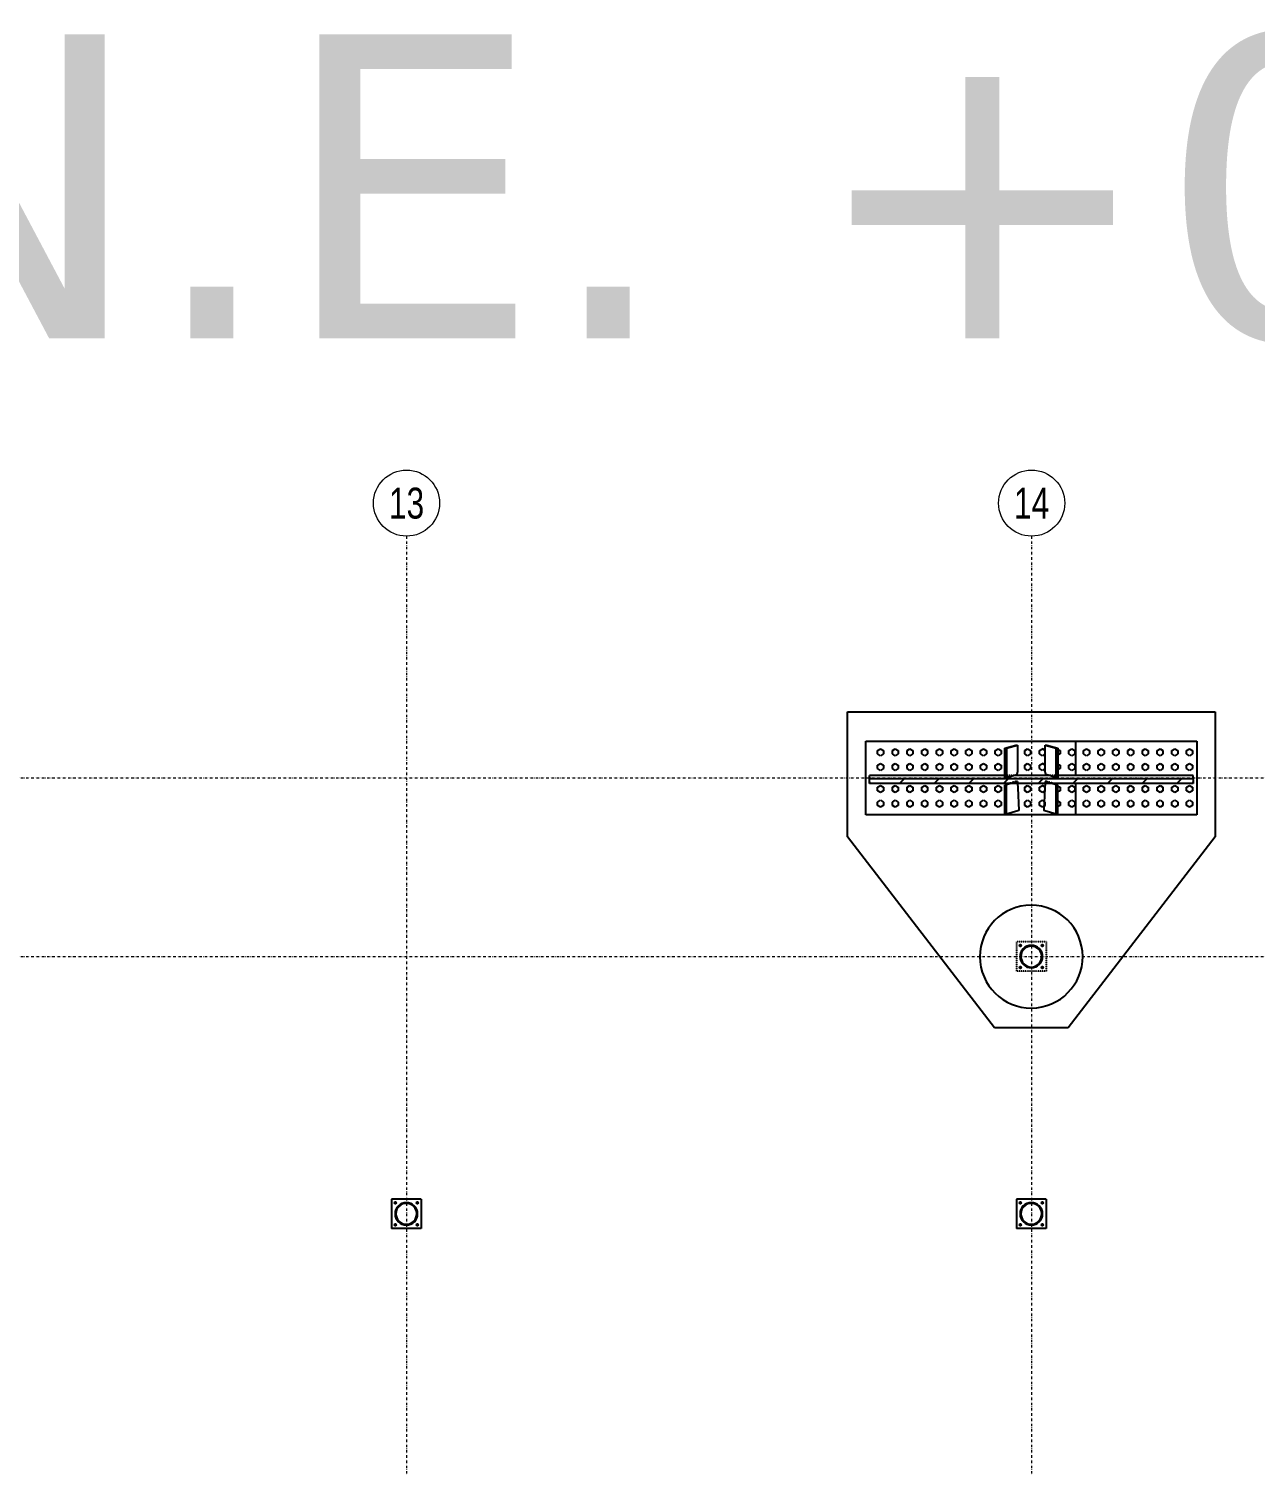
# Model space of a CAD drawing. Header units: millimetres. Extents: x 1541 to 289025, y -12015 to 47026.
# Drawn here: x 135492 to 136702, y -10196 to -8778 of the extents above; entities that cross this region are included whole.
import ezdxf
from ezdxf.enums import TextEntityAlignment as Align

# ---------------------------------------------------------------- set-up
doc = ezdxf.new("R2010")
doc.units = ezdxf.units.MM
doc.header["$LTSCALE"] = 0.1
for name, pattern in [('ACAD_ISO02W100', [15, 12, -3]), ('DASHDOTX2', [50.8, 25.4, -12.7, 0, -12.7]), ('DXK_LINE_DOT2', [3.9198, 1.9599, -1.9599]), ('Grid Line', [3.33375, 1.905, -0.47625, 0.47625, -0.47625])]:
    doc.linetypes.add(name, pattern=pattern)
doc.layers.get('0').update_dxf_attribs({"color": 255})
doc.layers.add('COTAS', color=8, linetype='Continuous')
doc.layers.add('TEXTO GENRAL', color=3, linetype='Continuous')
doc.layers.add('E_EJES', color=8, linetype='Continuous', lineweight=9)
doc.layers.add('E_EJES-1', color=8, linetype='Grid Line', lineweight=9)
doc.styles.add('Swis721 LtCn BT_1', font='swisscl.ttf', dxfattribs={"height": 0.42})
doc.styles.add('TEXTO GENERAL', font='verdana.ttf', dxfattribs={"height": 0.9})

msp = doc.modelspace()

# ---------------------------------------------------------------- hatches: boundary and pattern name
at = {"linetype": 'Continuous'}
h = msp.add_hatch(dxfattribs=at)
h.set_pattern_fill('', scale=7.611392, style=0, pattern_type=0)
h.set_pattern_definition([(45, (136321.368, -9517.53), (-17.088, 17.088), [])])
h.paths.add_polyline_path([(136640.3, -9517.5), (136321.4, -9517.5), (136321.4, -9518.3), (136321.5, -9522.2), (136640.2, -9522.2), (136640.3, -9518.3)])
h = msp.add_hatch(dxfattribs=at)
h.set_pattern_fill('', scale=7.611392, style=0, pattern_type=0)
h.set_pattern_definition([(45, (136491.672, -9690.706), (-17.088, 17.088), [])])
h.paths.add_polyline_path([(136491.9, -9692.9), (136491.7, -9690.7), (136491, -9688.6), (136490, -9686.7), (136488.6, -9685), (136487, -9683.7), (136485.1, -9682.6), (136483, -9682), (136480.8, -9681.8), (136478.7, -9682), (136476.6, -9682.6), (136474.7, -9683.7), (136473, -9685), (136471.6, -9686.7), (136470.6, -9688.6), (136470, -9690.7), (136469.8, -9692.9), (136470, -9695), (136470.6, -9697.1), (136471.6, -9699), (136473, -9700.7), (136474.7, -9702.1), (136476.6, -9703.1), (136478.7, -9703.7), (136480.8, -9703.9), (136483, -9703.7), (136485.1, -9703.1), (136487, -9702.1), (136488.6, -9700.7), (136490, -9699), (136491, -9697.1), (136491.7, -9695)])
h.paths.add_polyline_path([(136490.4, -9696.8), (136489.4, -9698.6), (136488.1, -9700.2), (136486.6, -9701.5), (136484.8, -9702.4), (136482.8, -9703), (136480.8, -9703.2), (136478.8, -9703), (136476.9, -9702.4), (136475.1, -9701.5), (136473.5, -9700.2), (136472.2, -9698.6), (136471.3, -9696.8), (136470.7, -9694.9), (136470.5, -9692.9), (136470.7, -9690.8), (136471.3, -9688.9), (136472.2, -9687.1), (136473.5, -9685.6), (136475.1, -9684.3), (136476.9, -9683.3), (136478.8, -9682.7), (136480.8, -9682.5), (136482.8, -9682.7), (136484.8, -9683.3), (136486.6, -9684.3), (136488.1, -9685.6), (136489.4, -9687.1), (136490.4, -9688.9), (136491, -9690.8), (136491.2, -9692.9), (136491, -9694.9)])
h = msp.add_hatch(color=96, dxfattribs=at)
h.paths.add_polyline_path([(135875.7, -9946.6), (135875.5, -9944.4), (135874.9, -9942.4), (135873.9, -9940.4), (135872.5, -9938.8), (135870.8, -9937.4), (135868.9, -9936.4), (135866.8, -9935.7), (135864.7, -9935.5), (135862.5, -9935.7), (135860.4, -9936.4), (135858.5, -9937.4), (135856.9, -9938.8), (135855.5, -9940.4), (135854.5, -9942.4), (135853.8, -9944.4), (135853.6, -9946.6), (135853.8, -9948.7), (135854.5, -9950.8), (135855.5, -9952.7), (135856.9, -9954.4), (135858.5, -9955.8), (135860.4, -9956.8), (135862.5, -9957.4), (135864.7, -9957.6), (135866.8, -9957.4), (135868.9, -9956.8), (135870.8, -9955.8), (135872.5, -9954.4), (135873.9, -9952.7), (135874.9, -9950.8), (135875.5, -9948.7)])
h.paths.add_polyline_path([(135874.2, -9950.5), (135873.3, -9952.3), (135872, -9953.9), (135870.4, -9955.2), (135868.6, -9956.1), (135866.7, -9956.7), (135864.7, -9956.9), (135862.7, -9956.7), (135860.7, -9956.1), (135858.9, -9955.2), (135857.4, -9953.9), (135856.1, -9952.3), (135855.1, -9950.5), (135854.5, -9948.6), (135854.3, -9946.6), (135854.5, -9944.6), (135855.1, -9942.6), (135856.1, -9940.8), (135857.4, -9939.3), (135858.9, -9938), (135860.7, -9937), (135862.7, -9936.5), (135864.7, -9936.3), (135866.7, -9936.5), (135868.6, -9937), (135870.4, -9938), (135872, -9939.3), (135873.3, -9940.8), (135874.2, -9942.6), (135874.8, -9944.6), (135875, -9946.6), (135874.8, -9948.6)])
h = msp.add_hatch(color=96, dxfattribs=at)
h.paths.add_polyline_path([(136491.9, -9946.6), (136491.7, -9944.4), (136491, -9942.4), (136490, -9940.4), (136488.6, -9938.8), (136487, -9937.4), (136485.1, -9936.4), (136483, -9935.7), (136480.8, -9935.5), (136478.7, -9935.7), (136476.6, -9936.4), (136474.7, -9937.4), (136473, -9938.8), (136471.6, -9940.4), (136470.6, -9942.4), (136470, -9944.4), (136469.8, -9946.6), (136470, -9948.7), (136470.6, -9950.8), (136471.6, -9952.7), (136473, -9954.4), (136474.7, -9955.8), (136476.6, -9956.8), (136478.7, -9957.4), (136480.8, -9957.6), (136483, -9957.4), (136485.1, -9956.8), (136487, -9955.8), (136488.6, -9954.4), (136490, -9952.7), (136491, -9950.8), (136491.7, -9948.7)])
h.paths.add_polyline_path([(136490.4, -9950.5), (136489.4, -9952.3), (136488.1, -9953.9), (136486.6, -9955.2), (136484.8, -9956.1), (136482.8, -9956.7), (136480.8, -9956.9), (136478.8, -9956.7), (136476.9, -9956.1), (136475.1, -9955.2), (136473.5, -9953.9), (136472.2, -9952.3), (136471.3, -9950.5), (136470.7, -9948.6), (136470.5, -9946.6), (136470.7, -9944.6), (136471.3, -9942.6), (136472.2, -9940.8), (136473.5, -9939.3), (136475.1, -9938), (136476.9, -9937), (136478.8, -9936.5), (136480.8, -9936.3), (136482.8, -9936.5), (136484.8, -9937), (136486.6, -9938), (136488.1, -9939.3), (136489.4, -9940.8), (136490.4, -9942.6), (136491, -9944.6), (136491.2, -9946.6), (136491, -9948.6)])

# ---------------------------------------------------------------- linework, layer by layer
at = {"color": 2, "linetype": 'Continuous'}
for p, q in [((136299.6, -9574.7), (136299.6, -9451.5)), ((136299.6, -9451.5), (136662, -9451.5)), ((136662, -9451.5), (136662, -9574.7)), ((136317.7, -9553), (136317.7, -9480.5)), ((136317.7, -9480.5), (136643.9, -9480.5)), ((136454.6, -9487.4), (136465.5, -9484.2)), ((136456.5, -9487.3), (136467.2, -9484.2)), ((136465.5, -9484.2), (136467.2, -9484.2)), ((136467.2, -9484.2), (136467.2, -9510.3)), ((136494.4, -9510.3), (136494.5, -9484.2)), ((136494.5, -9484.2), (136496.2, -9484.2)), ((136494.5, -9484.2), (136505.2, -9487.3)), ((136496.2, -9484.2), (136507.1, -9487.4)), ((136643.9, -9480.5), (136643.9, -9553)), ((136454.6, -9487.4), (136456.5, -9487.3)), ((136454.6, -9516.4), (136454.6, -9487.4)), ((136456.5, -9487.3), (136456.5, -9516.3)), ((136505.2, -9516.3), (136505.2, -9487.3)), ((136505.2, -9487.3), (136507.1, -9487.4)), ((136507.1, -9487.4), (136507.1, -9516.4)), ((136456.5, -9516.3), (136466.4, -9513.4)), ((136467.2, -9510.3), (136466.4, -9513.4)), ((136495.2, -9513.4), (136494.4, -9510.3)), ((136505.2, -9516.3), (136495.2, -9513.4)), ((136321.4, -9517.5), (136321.4, -9514.4)), ((136454.6, -9514.4), (136321.4, -9514.4)), ((136321.4, -9518.3), (136321.4, -9517.5)), ((136640.3, -9517.5), (136321.4, -9517.5)), ((136321.4, -9522.2), (136321.4, -9518.3)), ((136321.5, -9522.2), (136321.4, -9518.3)), ((136321.5, -9522.2), (136321.4, -9522.2)), ((136640.2, -9522.2), (136321.5, -9522.2)), ((136456.5, -9516.3), (136454.6, -9516.4)), ((136458.8, -9522.2), (136454.6, -9523.5)), ((136454.6, -9523.5), (136456.5, -9523.4)), ((136454.6, -9552.6), (136454.6, -9523.5)), ((136460.6, -9522.2), (136456.5, -9523.4)), ((136456.5, -9552.5), (136456.5, -9523.4)), ((136498.6, -9514.4), (136463.1, -9514.4)), ((136467.2, -9520.2), (136467.3, -9522.2)), ((136467.3, -9522.2), (136467.5, -9526.4)), ((136467.5, -9526.4), (136468.5, -9548.9)), ((136494.2, -9526.4), (136493.1, -9548.9)), ((136494.4, -9522.2), (136494.2, -9526.4)), ((136494.5, -9520.2), (136494.4, -9522.2)), ((136505.2, -9523.4), (136501.1, -9522.2)), ((136507.1, -9523.5), (136502.8, -9522.2)), ((136507.1, -9516.4), (136505.2, -9516.3)), ((136505.2, -9552.5), (136505.2, -9523.4)), ((136505.2, -9523.4), (136507.1, -9523.5)), ((136640.3, -9514.4), (136507.1, -9514.4)), ((136507.1, -9552.6), (136507.1, -9523.5)), ((136640.3, -9518.3), (136640.2, -9522.2)), ((136640.3, -9522.2), (136640.2, -9522.2)), ((136640.3, -9517.5), (136640.3, -9514.4)), ((136640.3, -9518.3), (136640.3, -9517.5)), ((136640.3, -9518.3), (136640.3, -9522.2)), ((136643.9, -9553), (136317.7, -9553)), ((136454.6, -9552.6), (136456.5, -9552.5)), ((136467.5, -9549.2), (136456.5, -9552.5)), ((136468.5, -9548.9), (136467.5, -9549.2)), ((136494.2, -9549.2), (136493.1, -9548.9)), ((136505.2, -9552.5), (136494.2, -9549.2)), ((136505.2, -9552.5), (136507.1, -9552.6)), ((136444.6, -9763), (136299.6, -9574.7)), ((136662, -9574.7), (136517.1, -9763)), ((136517.1, -9763), (136444.6, -9763)), ((135879.2, -9932.1), (135850.2, -9932.1)), ((135850.2, -9932.1), (135850.2, -9961.1)), ((135879.2, -9932.1), (135879.2, -9961.1)), ((136495.3, -9932.1), (136466.3, -9932.1)), ((136466.3, -9932.1), (136466.3, -9961.1)), ((136495.3, -9932.1), (136495.3, -9961.1)), ((135879.2, -9961.1), (135850.2, -9961.1)), ((136495.3, -9961.1), (136466.3, -9961.1))]:
    msp.add_line(p, q, dxfattribs=at)
at = {"color": 1, "linetype": 'ACAD_ISO02W100'}
for p, q in [((136524.3, -9480.5), (136524.3, -9514.4)), ((136524.3, -9522.2), (136524.3, -9553))]:
    msp.add_line(p, q, dxfattribs=at)
at = {"color": 7, "linetype": 'Continuous'}
for p, q in [((136329.3, -9489.7), (136332.2, -9488)), ((136329.3, -9493), (136329.3, -9489.7)), ((136332.2, -9494.7), (136329.3, -9493)), ((136332.2, -9488), (136335.1, -9489.7)), ((136335.1, -9493), (136332.2, -9494.7)), ((136335.1, -9489.7), (136335.1, -9493)), ((136343.8, -9489.7), (136346.7, -9488)), ((136343.8, -9493), (136343.8, -9489.7)), ((136346.7, -9494.7), (136343.8, -9493)), ((136346.7, -9488), (136349.6, -9489.7)), ((136349.6, -9493), (136346.7, -9494.7)), ((136349.6, -9489.7), (136349.6, -9493)), ((136358.3, -9489.7), (136361.2, -9488)), ((136358.3, -9493), (136358.3, -9489.7)), ((136361.2, -9494.7), (136358.3, -9493)), ((136361.2, -9488), (136364.1, -9489.7)), ((136364.1, -9493), (136361.2, -9494.7)), ((136364.1, -9489.7), (136364.1, -9493)), ((136372.8, -9489.7), (136375.7, -9488)), ((136372.8, -9493), (136372.8, -9489.7)), ((136375.7, -9494.7), (136372.8, -9493)), ((136375.7, -9488), (136378.6, -9489.7)), ((136378.6, -9493), (136375.7, -9494.7)), ((136378.6, -9489.7), (136378.6, -9493)), ((136387.3, -9489.7), (136390.2, -9488)), ((136387.3, -9493), (136387.3, -9489.7)), ((136390.2, -9494.7), (136387.3, -9493)), ((136390.2, -9488), (136393.1, -9489.7)), ((136393.1, -9493), (136390.2, -9494.7)), ((136393.1, -9489.7), (136393.1, -9493)), ((136401.8, -9489.7), (136404.7, -9488)), ((136401.8, -9493), (136401.8, -9489.7)), ((136404.7, -9494.7), (136401.8, -9493)), ((136404.7, -9488), (136407.6, -9489.7)), ((136407.6, -9493), (136404.7, -9494.7)), ((136407.6, -9489.7), (136407.6, -9493)), ((136416.3, -9489.7), (136419.2, -9488)), ((136416.3, -9493), (136416.3, -9489.7)), ((136419.2, -9494.7), (136416.3, -9493)), ((136419.2, -9488), (136422.1, -9489.7)), ((136422.1, -9493), (136419.2, -9494.7)), ((136422.1, -9489.7), (136422.1, -9493)), ((136430.8, -9489.7), (136433.7, -9488)), ((136430.8, -9493), (136430.8, -9489.7)), ((136433.7, -9494.7), (136430.8, -9493)), ((136433.7, -9488), (136436.6, -9489.7)), ((136436.6, -9493), (136433.7, -9494.7)), ((136436.6, -9489.7), (136436.6, -9493)), ((136445.3, -9489.7), (136448.2, -9488)), ((136445.3, -9493), (136445.3, -9489.7)), ((136448.2, -9494.7), (136445.3, -9493)), ((136448.2, -9488), (136451.1, -9489.7)), ((136451.1, -9493), (136448.2, -9494.7)), ((136451.1, -9489.7), (136451.1, -9493)), ((136474.3, -9489.7), (136477.2, -9488)), ((136474.3, -9493), (136474.3, -9489.7)), ((136477.2, -9494.7), (136474.3, -9493)), ((136477.2, -9488), (136480.1, -9489.7)), ((136480.1, -9493), (136477.2, -9494.7)), ((136480.1, -9489.7), (136480.1, -9493)), ((136488.8, -9489.7), (136491.7, -9488)), ((136488.8, -9493), (136488.8, -9489.7)), ((136491.7, -9494.7), (136488.8, -9493)), ((136494.6, -9489.7), (136491.7, -9488)), ((136494.6, -9493), (136491.7, -9494.7)), ((136494.6, -9493), (136494.6, -9489.7)), ((136507.1, -9488.5), (136509.1, -9489.7)), ((136509.1, -9493), (136507.1, -9494.2)), ((136509.1, -9489.7), (136509.1, -9493)), ((136517.8, -9489.7), (136520.7, -9488)), ((136517.8, -9493), (136517.8, -9489.7)), ((136520.7, -9494.7), (136517.8, -9493)), ((136520.7, -9488), (136523.6, -9489.7)), ((136523.6, -9493), (136520.7, -9494.7)), ((136523.6, -9489.7), (136523.6, -9493)), ((136532.3, -9489.7), (136535.2, -9488)), ((136532.3, -9493), (136532.3, -9489.7)), ((136535.2, -9494.7), (136532.3, -9493)), ((136535.2, -9488), (136538.1, -9489.7)), ((136538.1, -9493), (136535.2, -9494.7)), ((136538.1, -9489.7), (136538.1, -9493)), ((136546.8, -9489.7), (136549.7, -9488)), ((136546.8, -9493), (136546.8, -9489.7)), ((136549.7, -9494.7), (136546.8, -9493)), ((136549.7, -9488), (136552.6, -9489.7)), ((136552.6, -9493), (136549.7, -9494.7)), ((136552.6, -9489.7), (136552.6, -9493)), ((136561.3, -9489.7), (136564.2, -9488)), ((136561.3, -9493), (136561.3, -9489.7)), ((136564.2, -9494.7), (136561.3, -9493)), ((136564.2, -9488), (136567.1, -9489.7)), ((136567.1, -9493), (136564.2, -9494.7)), ((136567.1, -9489.7), (136567.1, -9493)), ((136575.8, -9489.7), (136578.7, -9488)), ((136575.8, -9493), (136575.8, -9489.7)), ((136578.7, -9494.7), (136575.8, -9493)), ((136578.7, -9488), (136581.6, -9489.7)), ((136581.6, -9493), (136578.7, -9494.7)), ((136581.6, -9489.7), (136581.6, -9493)), ((136590.3, -9489.7), (136593.2, -9488)), ((136590.3, -9493), (136590.3, -9489.7)), ((136593.2, -9494.7), (136590.3, -9493)), ((136593.2, -9488), (136596.1, -9489.7)), ((136596.1, -9493), (136593.2, -9494.7)), ((136596.1, -9489.7), (136596.1, -9493)), ((136604.8, -9489.7), (136607.7, -9488)), ((136604.8, -9493), (136604.8, -9489.7)), ((136607.7, -9494.7), (136604.8, -9493)), ((136607.7, -9488), (136610.6, -9489.7)), ((136610.6, -9493), (136607.7, -9494.7)), ((136610.6, -9489.7), (136610.6, -9493)), ((136619.3, -9489.7), (136622.2, -9488)), ((136619.3, -9493), (136619.3, -9489.7)), ((136622.2, -9494.7), (136619.3, -9493)), ((136622.2, -9488), (136625.1, -9489.7)), ((136625.1, -9493), (136622.2, -9494.7)), ((136625.1, -9489.7), (136625.1, -9493)), ((136633.8, -9489.7), (136636.7, -9488)), ((136633.8, -9493), (136633.8, -9489.7)), ((136636.7, -9494.7), (136633.8, -9493)), ((136636.7, -9488), (136639.6, -9489.7)), ((136639.6, -9493), (136636.7, -9494.7)), ((136639.6, -9489.7), (136639.6, -9493)), ((136329.3, -9504.2), (136332.2, -9502.5)), ((136329.3, -9507.5), (136329.3, -9504.2)), ((136332.2, -9509.2), (136329.3, -9507.5)), ((136332.2, -9502.5), (136335.1, -9504.2)), ((136335.1, -9507.5), (136332.2, -9509.2)), ((136335.1, -9504.2), (136335.1, -9507.5)), ((136343.8, -9504.2), (136346.7, -9502.5)), ((136343.8, -9507.5), (136343.8, -9504.2)), ((136346.7, -9509.2), (136343.8, -9507.5)), ((136346.7, -9502.5), (136349.6, -9504.2)), ((136349.6, -9507.5), (136346.7, -9509.2)), ((136349.6, -9504.2), (136349.6, -9507.5)), ((136358.3, -9504.2), (136361.2, -9502.5)), ((136358.3, -9507.5), (136358.3, -9504.2)), ((136361.2, -9509.2), (136358.3, -9507.5)), ((136361.2, -9502.5), (136364.1, -9504.2)), ((136364.1, -9507.5), (136361.2, -9509.2)), ((136364.1, -9504.2), (136364.1, -9507.5)), ((136372.8, -9504.2), (136375.7, -9502.5)), ((136372.8, -9507.5), (136372.8, -9504.2)), ((136375.7, -9509.2), (136372.8, -9507.5)), ((136375.7, -9502.5), (136378.6, -9504.2)), ((136378.6, -9507.5), (136375.7, -9509.2)), ((136378.6, -9504.2), (136378.6, -9507.5)), ((136387.3, -9504.2), (136390.2, -9502.5)), ((136387.3, -9507.5), (136387.3, -9504.2)), ((136390.2, -9509.2), (136387.3, -9507.5)), ((136390.2, -9502.5), (136393.1, -9504.2)), ((136393.1, -9507.5), (136390.2, -9509.2)), ((136393.1, -9504.2), (136393.1, -9507.5)), ((136401.8, -9504.2), (136404.7, -9502.5)), ((136401.8, -9507.5), (136401.8, -9504.2)), ((136404.7, -9509.2), (136401.8, -9507.5)), ((136404.7, -9502.5), (136407.6, -9504.2)), ((136407.6, -9507.5), (136404.7, -9509.2)), ((136407.6, -9504.2), (136407.6, -9507.5)), ((136416.3, -9504.2), (136419.2, -9502.5)), ((136416.3, -9507.5), (136416.3, -9504.2)), ((136419.2, -9509.2), (136416.3, -9507.5)), ((136419.2, -9502.5), (136422.1, -9504.2)), ((136422.1, -9507.5), (136419.2, -9509.2)), ((136422.1, -9504.2), (136422.1, -9507.5)), ((136430.8, -9504.2), (136433.7, -9502.5)), ((136430.8, -9507.5), (136430.8, -9504.2)), ((136433.7, -9509.2), (136430.8, -9507.5)), ((136433.7, -9502.5), (136436.6, -9504.2)), ((136436.6, -9507.5), (136433.7, -9509.2)), ((136436.6, -9504.2), (136436.6, -9507.5)), ((136445.3, -9504.2), (136448.2, -9502.5)), ((136445.3, -9507.5), (136445.3, -9504.2)), ((136448.2, -9509.2), (136445.3, -9507.5)), ((136448.2, -9502.5), (136451.1, -9504.2)), ((136451.1, -9507.5), (136448.2, -9509.2)), ((136451.1, -9504.2), (136451.1, -9507.5)), ((136474.3, -9504.2), (136477.2, -9502.5)), ((136474.3, -9507.5), (136474.3, -9504.2)), ((136477.2, -9509.2), (136474.3, -9507.5)), ((136477.2, -9502.5), (136480.1, -9504.2)), ((136480.1, -9507.5), (136477.2, -9509.2)), ((136480.1, -9504.2), (136480.1, -9507.5)), ((136488.8, -9504.2), (136491.7, -9502.5)), ((136488.8, -9507.5), (136488.8, -9504.2)), ((136491.7, -9509.2), (136488.8, -9507.5)), ((136494.6, -9504.2), (136491.7, -9502.5)), ((136494.6, -9507.5), (136491.7, -9509.2)), ((136494.6, -9507.5), (136494.6, -9504.2)), ((136507.1, -9503), (136509.1, -9504.2)), ((136509.1, -9507.5), (136507.1, -9508.7)), ((136509.1, -9504.2), (136509.1, -9507.5)), ((136517.8, -9504.2), (136520.7, -9502.5)), ((136517.8, -9507.5), (136517.8, -9504.2)), ((136520.7, -9509.2), (136517.8, -9507.5)), ((136520.7, -9502.5), (136523.6, -9504.2)), ((136523.6, -9507.5), (136520.7, -9509.2)), ((136523.6, -9504.2), (136523.6, -9507.5)), ((136532.3, -9504.2), (136535.2, -9502.5)), ((136532.3, -9507.5), (136532.3, -9504.2)), ((136535.2, -9509.2), (136532.3, -9507.5)), ((136535.2, -9502.5), (136538.1, -9504.2)), ((136538.1, -9507.5), (136535.2, -9509.2)), ((136538.1, -9504.2), (136538.1, -9507.5)), ((136546.8, -9504.2), (136549.7, -9502.5)), ((136546.8, -9507.5), (136546.8, -9504.2)), ((136549.7, -9509.2), (136546.8, -9507.5)), ((136549.7, -9502.5), (136552.6, -9504.2)), ((136552.6, -9507.5), (136549.7, -9509.2)), ((136552.6, -9504.2), (136552.6, -9507.5)), ((136561.3, -9504.2), (136564.2, -9502.5)), ((136561.3, -9507.5), (136561.3, -9504.2)), ((136564.2, -9509.2), (136561.3, -9507.5)), ((136564.2, -9502.5), (136567.1, -9504.2)), ((136567.1, -9507.5), (136564.2, -9509.2)), ((136567.1, -9504.2), (136567.1, -9507.5)), ((136575.8, -9504.2), (136578.7, -9502.5)), ((136575.8, -9507.5), (136575.8, -9504.2)), ((136578.7, -9509.2), (136575.8, -9507.5)), ((136578.7, -9502.5), (136581.6, -9504.2)), ((136581.6, -9507.5), (136578.7, -9509.2)), ((136581.6, -9504.2), (136581.6, -9507.5)), ((136590.3, -9504.2), (136593.2, -9502.5)), ((136590.3, -9507.5), (136590.3, -9504.2)), ((136593.2, -9509.2), (136590.3, -9507.5)), ((136593.2, -9502.5), (136596.1, -9504.2)), ((136596.1, -9507.5), (136593.2, -9509.2)), ((136596.1, -9504.2), (136596.1, -9507.5)), ((136604.8, -9504.2), (136607.7, -9502.5)), ((136604.8, -9507.5), (136604.8, -9504.2)), ((136607.7, -9509.2), (136604.8, -9507.5)), ((136607.7, -9502.5), (136610.6, -9504.2)), ((136610.6, -9507.5), (136607.7, -9509.2)), ((136610.6, -9504.2), (136610.6, -9507.5)), ((136619.3, -9504.2), (136622.2, -9502.5)), ((136619.3, -9507.5), (136619.3, -9504.2)), ((136622.2, -9509.2), (136619.3, -9507.5)), ((136622.2, -9502.5), (136625.1, -9504.2)), ((136625.1, -9507.5), (136622.2, -9509.2)), ((136625.1, -9504.2), (136625.1, -9507.5)), ((136633.8, -9504.2), (136636.7, -9502.5)), ((136633.8, -9507.5), (136633.8, -9504.2)), ((136636.7, -9509.2), (136633.8, -9507.5)), ((136636.7, -9502.5), (136639.6, -9504.2)), ((136639.6, -9507.5), (136636.7, -9509.2)), ((136639.6, -9504.2), (136639.6, -9507.5)), ((136329.3, -9525.9), (136332.2, -9524.2)), ((136329.3, -9529.3), (136329.3, -9525.9)), ((136332.2, -9524.2), (136335.1, -9525.9)), ((136335.1, -9525.9), (136335.1, -9529.3)), ((136343.8, -9525.9), (136346.7, -9524.2)), ((136343.8, -9529.3), (136343.8, -9525.9)), ((136346.7, -9524.2), (136349.6, -9525.9)), ((136349.6, -9525.9), (136349.6, -9529.3)), ((136358.3, -9525.9), (136361.2, -9524.2)), ((136358.3, -9529.3), (136358.3, -9525.9)), ((136361.2, -9524.2), (136364.1, -9525.9)), ((136364.1, -9525.9), (136364.1, -9529.3)), ((136372.8, -9525.9), (136375.7, -9524.2)), ((136372.8, -9529.3), (136372.8, -9525.9)), ((136375.7, -9524.2), (136378.6, -9525.9)), ((136378.6, -9525.9), (136378.6, -9529.3)), ((136387.3, -9525.9), (136390.2, -9524.2)), ((136387.3, -9529.3), (136387.3, -9525.9)), ((136390.2, -9524.2), (136393.1, -9525.9)), ((136393.1, -9525.9), (136393.1, -9529.3)), ((136401.8, -9525.9), (136404.7, -9524.2)), ((136401.8, -9529.3), (136401.8, -9525.9)), ((136404.7, -9524.2), (136407.6, -9525.9)), ((136407.6, -9525.9), (136407.6, -9529.3)), ((136416.3, -9525.9), (136419.2, -9524.2)), ((136416.3, -9529.3), (136416.3, -9525.9)), ((136419.2, -9524.2), (136422.1, -9525.9)), ((136422.1, -9525.9), (136422.1, -9529.3)), ((136430.8, -9525.9), (136433.7, -9524.2)), ((136430.8, -9529.3), (136430.8, -9525.9)), ((136433.7, -9524.2), (136436.6, -9525.9)), ((136436.6, -9525.9), (136436.6, -9529.3)), ((136445.3, -9525.9), (136448.2, -9524.2)), ((136445.3, -9529.3), (136445.3, -9525.9)), ((136448.2, -9524.2), (136451.1, -9525.9)), ((136451.1, -9525.9), (136451.1, -9529.3)), ((136474.3, -9525.9), (136477.2, -9524.2)), ((136474.3, -9529.3), (136474.3, -9525.9)), ((136477.2, -9524.2), (136480.1, -9525.9)), ((136480.1, -9525.9), (136480.1, -9529.3)), ((136488.8, -9525.9), (136491.7, -9524.2)), ((136488.8, -9529.3), (136488.8, -9525.9)), ((136494.6, -9525.9), (136491.7, -9524.2)), ((136494.6, -9529.3), (136494.6, -9525.9)), ((136507.1, -9524.7), (136509.1, -9525.9)), ((136509.1, -9525.9), (136509.1, -9529.3)), ((136517.8, -9525.9), (136520.7, -9524.2)), ((136517.8, -9529.3), (136517.8, -9525.9)), ((136520.7, -9524.2), (136523.6, -9525.9)), ((136523.6, -9525.9), (136523.6, -9529.3)), ((136532.3, -9525.9), (136535.2, -9524.2)), ((136532.3, -9529.3), (136532.3, -9525.9)), ((136535.2, -9524.2), (136538.1, -9525.9)), ((136538.1, -9525.9), (136538.1, -9529.3)), ((136546.8, -9525.9), (136549.7, -9524.2)), ((136546.8, -9529.3), (136546.8, -9525.9)), ((136549.7, -9524.2), (136552.6, -9525.9)), ((136552.6, -9525.9), (136552.6, -9529.3)), ((136561.3, -9525.9), (136564.2, -9524.2)), ((136561.3, -9529.3), (136561.3, -9525.9)), ((136564.2, -9524.2), (136567.1, -9525.9)), ((136567.1, -9525.9), (136567.1, -9529.3)), ((136575.8, -9525.9), (136578.7, -9524.2)), ((136575.8, -9529.3), (136575.8, -9525.9)), ((136578.7, -9524.2), (136581.6, -9525.9)), ((136581.6, -9525.9), (136581.6, -9529.3)), ((136590.3, -9525.9), (136593.2, -9524.2)), ((136590.3, -9529.3), (136590.3, -9525.9)), ((136593.2, -9524.2), (136596.1, -9525.9)), ((136596.1, -9525.9), (136596.1, -9529.3)), ((136604.8, -9525.9), (136607.7, -9524.2)), ((136604.8, -9529.3), (136604.8, -9525.9)), ((136607.7, -9524.2), (136610.6, -9525.9)), ((136610.6, -9525.9), (136610.6, -9529.3)), ((136619.3, -9525.9), (136622.2, -9524.2)), ((136619.3, -9529.3), (136619.3, -9525.9)), ((136622.2, -9524.2), (136625.1, -9525.9)), ((136625.1, -9525.9), (136625.1, -9529.3)), ((136633.8, -9525.9), (136636.7, -9524.2)), ((136633.8, -9529.3), (136633.8, -9525.9)), ((136636.7, -9524.2), (136639.6, -9525.9)), ((136639.6, -9525.9), (136639.6, -9529.3)), ((136332.2, -9530.9), (136329.3, -9529.3)), ((136329.3, -9540.4), (136332.2, -9538.7)), ((136329.3, -9543.8), (136329.3, -9540.4)), ((136335.1, -9529.3), (136332.2, -9530.9)), ((136332.2, -9538.7), (136335.1, -9540.4)), ((136335.1, -9540.4), (136335.1, -9543.8)), ((136346.7, -9530.9), (136343.8, -9529.3)), ((136343.8, -9540.4), (136346.7, -9538.7)), ((136343.8, -9543.8), (136343.8, -9540.4)), ((136349.6, -9529.3), (136346.7, -9530.9)), ((136346.7, -9538.7), (136349.6, -9540.4)), ((136349.6, -9540.4), (136349.6, -9543.8)), ((136361.2, -9530.9), (136358.3, -9529.3)), ((136358.3, -9540.4), (136361.2, -9538.7)), ((136358.3, -9543.8), (136358.3, -9540.4)), ((136364.1, -9529.3), (136361.2, -9530.9)), ((136361.2, -9538.7), (136364.1, -9540.4)), ((136364.1, -9540.4), (136364.1, -9543.8)), ((136375.7, -9530.9), (136372.8, -9529.3)), ((136372.8, -9540.4), (136375.7, -9538.7)), ((136372.8, -9543.8), (136372.8, -9540.4)), ((136378.6, -9529.3), (136375.7, -9530.9)), ((136375.7, -9538.7), (136378.6, -9540.4)), ((136378.6, -9540.4), (136378.6, -9543.8)), ((136390.2, -9530.9), (136387.3, -9529.3)), ((136387.3, -9540.4), (136390.2, -9538.7)), ((136387.3, -9543.8), (136387.3, -9540.4)), ((136393.1, -9529.3), (136390.2, -9530.9)), ((136390.2, -9538.7), (136393.1, -9540.4)), ((136393.1, -9540.4), (136393.1, -9543.8)), ((136404.7, -9530.9), (136401.8, -9529.3)), ((136401.8, -9540.4), (136404.7, -9538.7)), ((136401.8, -9543.8), (136401.8, -9540.4)), ((136407.6, -9529.3), (136404.7, -9530.9)), ((136404.7, -9538.7), (136407.6, -9540.4)), ((136407.6, -9540.4), (136407.6, -9543.8)), ((136419.2, -9530.9), (136416.3, -9529.3)), ((136416.3, -9540.4), (136419.2, -9538.7)), ((136416.3, -9543.8), (136416.3, -9540.4)), ((136422.1, -9529.3), (136419.2, -9530.9)), ((136419.2, -9538.7), (136422.1, -9540.4)), ((136422.1, -9540.4), (136422.1, -9543.8)), ((136433.7, -9530.9), (136430.8, -9529.3)), ((136430.8, -9540.4), (136433.7, -9538.7)), ((136430.8, -9543.8), (136430.8, -9540.4)), ((136436.6, -9529.3), (136433.7, -9530.9)), ((136433.7, -9538.7), (136436.6, -9540.4)), ((136436.6, -9540.4), (136436.6, -9543.8)), ((136448.2, -9530.9), (136445.3, -9529.3)), ((136445.3, -9540.4), (136448.2, -9538.7)), ((136445.3, -9543.8), (136445.3, -9540.4)), ((136451.1, -9529.3), (136448.2, -9530.9)), ((136448.2, -9538.7), (136451.1, -9540.4)), ((136451.1, -9540.4), (136451.1, -9543.8)), ((136477.2, -9530.9), (136474.3, -9529.3)), ((136474.3, -9540.4), (136477.2, -9538.7)), ((136474.3, -9543.8), (136474.3, -9540.4)), ((136480.1, -9529.3), (136477.2, -9530.9)), ((136477.2, -9538.7), (136480.1, -9540.4)), ((136480.1, -9540.4), (136480.1, -9543.8)), ((136491.7, -9530.9), (136488.8, -9529.3)), ((136488.8, -9540.4), (136491.7, -9538.7)), ((136488.8, -9543.8), (136488.8, -9540.4)), ((136494.6, -9529.3), (136491.7, -9530.9)), ((136494.6, -9540.4), (136491.7, -9538.7)), ((136494.6, -9543.8), (136494.6, -9540.4)), ((136509.1, -9529.3), (136507.1, -9530.4)), ((136507.1, -9539.2), (136509.1, -9540.4)), ((136509.1, -9540.4), (136509.1, -9543.8)), ((136520.7, -9530.9), (136517.8, -9529.3)), ((136517.8, -9540.4), (136520.7, -9538.7)), ((136517.8, -9543.8), (136517.8, -9540.4)), ((136523.6, -9529.3), (136520.7, -9530.9)), ((136520.7, -9538.7), (136523.6, -9540.4)), ((136523.6, -9540.4), (136523.6, -9543.8)), ((136535.2, -9530.9), (136532.3, -9529.3)), ((136532.3, -9540.4), (136535.2, -9538.7)), ((136532.3, -9543.8), (136532.3, -9540.4)), ((136538.1, -9529.3), (136535.2, -9530.9)), ((136535.2, -9538.7), (136538.1, -9540.4)), ((136538.1, -9540.4), (136538.1, -9543.8)), ((136549.7, -9530.9), (136546.8, -9529.3)), ((136546.8, -9540.4), (136549.7, -9538.7)), ((136546.8, -9543.8), (136546.8, -9540.4)), ((136552.6, -9529.3), (136549.7, -9530.9)), ((136549.7, -9538.7), (136552.6, -9540.4)), ((136552.6, -9540.4), (136552.6, -9543.8)), ((136564.2, -9530.9), (136561.3, -9529.3)), ((136561.3, -9540.4), (136564.2, -9538.7)), ((136561.3, -9543.8), (136561.3, -9540.4)), ((136567.1, -9529.3), (136564.2, -9530.9)), ((136564.2, -9538.7), (136567.1, -9540.4)), ((136567.1, -9540.4), (136567.1, -9543.8)), ((136578.7, -9530.9), (136575.8, -9529.3)), ((136575.8, -9540.4), (136578.7, -9538.7)), ((136575.8, -9543.8), (136575.8, -9540.4)), ((136581.6, -9529.3), (136578.7, -9530.9)), ((136578.7, -9538.7), (136581.6, -9540.4)), ((136581.6, -9540.4), (136581.6, -9543.8)), ((136593.2, -9530.9), (136590.3, -9529.3)), ((136590.3, -9540.4), (136593.2, -9538.7)), ((136590.3, -9543.8), (136590.3, -9540.4)), ((136596.1, -9529.3), (136593.2, -9530.9)), ((136593.2, -9538.7), (136596.1, -9540.4)), ((136596.1, -9540.4), (136596.1, -9543.8)), ((136607.7, -9530.9), (136604.8, -9529.3)), ((136604.8, -9540.4), (136607.7, -9538.7)), ((136604.8, -9543.8), (136604.8, -9540.4)), ((136610.6, -9529.3), (136607.7, -9530.9)), ((136607.7, -9538.7), (136610.6, -9540.4)), ((136610.6, -9540.4), (136610.6, -9543.8)), ((136622.2, -9530.9), (136619.3, -9529.3)), ((136619.3, -9540.4), (136622.2, -9538.7)), ((136619.3, -9543.8), (136619.3, -9540.4)), ((136625.1, -9529.3), (136622.2, -9530.9)), ((136622.2, -9538.7), (136625.1, -9540.4)), ((136625.1, -9540.4), (136625.1, -9543.8)), ((136636.7, -9530.9), (136633.8, -9529.3)), ((136633.8, -9540.4), (136636.7, -9538.7)), ((136633.8, -9543.8), (136633.8, -9540.4)), ((136639.6, -9529.3), (136636.7, -9530.9)), ((136636.7, -9538.7), (136639.6, -9540.4)), ((136639.6, -9540.4), (136639.6, -9543.8)), ((136332.2, -9545.4), (136329.3, -9543.8)), ((136335.1, -9543.8), (136332.2, -9545.4)), ((136346.7, -9545.4), (136343.8, -9543.8)), ((136349.6, -9543.8), (136346.7, -9545.4)), ((136361.2, -9545.4), (136358.3, -9543.8)), ((136364.1, -9543.8), (136361.2, -9545.4)), ((136375.7, -9545.4), (136372.8, -9543.8)), ((136378.6, -9543.8), (136375.7, -9545.4)), ((136390.2, -9545.4), (136387.3, -9543.8)), ((136393.1, -9543.8), (136390.2, -9545.4)), ((136404.7, -9545.4), (136401.8, -9543.8)), ((136407.6, -9543.8), (136404.7, -9545.4)), ((136419.2, -9545.4), (136416.3, -9543.8)), ((136422.1, -9543.8), (136419.2, -9545.4)), ((136433.7, -9545.4), (136430.8, -9543.8)), ((136436.6, -9543.8), (136433.7, -9545.4)), ((136448.2, -9545.4), (136445.3, -9543.8)), ((136451.1, -9543.8), (136448.2, -9545.4)), ((136477.2, -9545.4), (136474.3, -9543.8)), ((136480.1, -9543.8), (136477.2, -9545.4)), ((136491.7, -9545.4), (136488.8, -9543.8)), ((136494.6, -9543.8), (136491.7, -9545.4)), ((136509.1, -9543.8), (136507.1, -9544.9)), ((136520.7, -9545.4), (136517.8, -9543.8)), ((136523.6, -9543.8), (136520.7, -9545.4)), ((136535.2, -9545.4), (136532.3, -9543.8)), ((136538.1, -9543.8), (136535.2, -9545.4)), ((136549.7, -9545.4), (136546.8, -9543.8)), ((136552.6, -9543.8), (136549.7, -9545.4)), ((136564.2, -9545.4), (136561.3, -9543.8)), ((136567.1, -9543.8), (136564.2, -9545.4)), ((136578.7, -9545.4), (136575.8, -9543.8)), ((136581.6, -9543.8), (136578.7, -9545.4)), ((136593.2, -9545.4), (136590.3, -9543.8)), ((136596.1, -9543.8), (136593.2, -9545.4)), ((136607.7, -9545.4), (136604.8, -9543.8)), ((136610.6, -9543.8), (136607.7, -9545.4)), ((136622.2, -9545.4), (136619.3, -9543.8)), ((136625.1, -9543.8), (136622.2, -9545.4)), ((136636.7, -9545.4), (136633.8, -9543.8)), ((136639.6, -9543.8), (136636.7, -9545.4)), ((136468.8, -9682), (136469.4, -9681)), ((136469.4, -9683), (136468.8, -9682)), ((136469.4, -9681), (136470.5, -9681)), ((136470.5, -9683), (136469.4, -9683)), ((136470.5, -9681), (136471.1, -9682)), ((136471.1, -9682), (136470.5, -9683)), ((136490.6, -9682), (136491.1, -9681)), ((136491.1, -9683), (136490.6, -9682)), ((136491.1, -9681), (136492.3, -9681)), ((136492.3, -9683), (136491.1, -9683)), ((136492.3, -9681), (136492.8, -9682)), ((136492.8, -9682), (136492.3, -9683)), ((136468.8, -9703.7), (136469.4, -9702.8)), ((136469.4, -9704.7), (136468.8, -9703.7)), ((136469.4, -9702.8), (136470.5, -9702.8)), ((136470.5, -9704.7), (136469.4, -9704.7)), ((136470.5, -9702.8), (136471.1, -9703.7)), ((136471.1, -9703.7), (136470.5, -9704.7)), ((136490.6, -9703.7), (136491.1, -9702.8)), ((136491.1, -9704.7), (136490.6, -9703.7)), ((136491.1, -9702.8), (136492.3, -9702.8)), ((136492.3, -9704.7), (136491.1, -9704.7)), ((136492.3, -9702.8), (136492.8, -9703.7)), ((136492.8, -9703.7), (136492.3, -9704.7)), ((135852.7, -9935.7), (135853.2, -9934.7)), ((135853.2, -9936.7), (135852.7, -9935.7)), ((135853.2, -9934.7), (135854.4, -9934.7)), ((135854.4, -9936.7), (135853.2, -9936.7)), ((135854.4, -9934.7), (135854.9, -9935.7)), ((135854.9, -9935.7), (135854.4, -9936.7)), ((135874.4, -9935.7), (135875, -9934.7)), ((135875, -9936.7), (135874.4, -9935.7)), ((135875, -9934.7), (135876.1, -9934.7)), ((135876.1, -9936.7), (135875, -9936.7)), ((135876.1, -9934.7), (135876.7, -9935.7)), ((135876.7, -9935.7), (135876.1, -9936.7)), ((136468.8, -9935.7), (136469.4, -9934.7)), ((136469.4, -9936.7), (136468.8, -9935.7)), ((136469.4, -9934.7), (136470.5, -9934.7)), ((136470.5, -9936.7), (136469.4, -9936.7)), ((136470.5, -9934.7), (136471.1, -9935.7)), ((136471.1, -9935.7), (136470.5, -9936.7)), ((136490.6, -9935.7), (136491.1, -9934.7)), ((136491.1, -9936.7), (136490.6, -9935.7)), ((136491.1, -9934.7), (136492.3, -9934.7)), ((136492.3, -9936.7), (136491.1, -9936.7)), ((136492.3, -9934.7), (136492.8, -9935.7)), ((136492.8, -9935.7), (136492.3, -9936.7)), ((135852.7, -9957.5), (135853.2, -9956.5)), ((135853.2, -9958.4), (135852.7, -9957.5)), ((135853.2, -9956.5), (135854.4, -9956.5)), ((135854.4, -9958.4), (135853.2, -9958.4)), ((135854.4, -9956.5), (135854.9, -9957.5)), ((135854.9, -9957.5), (135854.4, -9958.4)), ((135874.4, -9957.5), (135875, -9956.5)), ((135875, -9958.4), (135874.4, -9957.5)), ((135875, -9956.5), (135876.1, -9956.5)), ((135876.1, -9958.4), (135875, -9958.4)), ((135876.1, -9956.5), (135876.7, -9957.5)), ((135876.7, -9957.5), (135876.1, -9958.4)), ((136468.8, -9957.5), (136469.4, -9956.5)), ((136469.4, -9958.4), (136468.8, -9957.5)), ((136469.4, -9956.5), (136470.5, -9956.5)), ((136470.5, -9958.4), (136469.4, -9958.4)), ((136470.5, -9956.5), (136471.1, -9957.5)), ((136471.1, -9957.5), (136470.5, -9958.4)), ((136490.6, -9957.5), (136491.1, -9956.5)), ((136491.1, -9958.4), (136490.6, -9957.5)), ((136491.1, -9956.5), (136492.3, -9956.5)), ((136492.3, -9958.4), (136491.1, -9958.4)), ((136492.3, -9956.5), (136492.8, -9957.5)), ((136492.8, -9957.5), (136492.3, -9958.4))]:
    msp.add_line(p, q, dxfattribs=at)
at = {"color": 7, "linetype": 'DXK_LINE_DOT2'}
for p, q in [((136463.1, -9514.4), (136454.6, -9514.4)), ((136465.5, -9520.2), (136458.8, -9522.2)), ((136467.2, -9520.2), (136460.6, -9522.2)), ((136467.2, -9520.2), (136465.5, -9520.2)), ((136496.2, -9520.2), (136494.5, -9520.2)), ((136501.1, -9522.2), (136494.5, -9520.2)), ((136502.8, -9522.2), (136496.2, -9520.2)), ((136507.1, -9514.4), (136498.6, -9514.4)), ((136495.3, -9678.4), (136466.3, -9678.4)), ((136466.3, -9678.4), (136466.3, -9707.4)), ((136495.3, -9678.4), (136495.3, -9707.4)), ((136495.3, -9707.4), (136466.3, -9707.4))]:
    msp.add_line(p, q, dxfattribs=at)
at = {"color": 2, "linetype": 'Continuous'}
for centre, radius, start, end in [((136480.8, -9692.9), 50.7, 6, 186), ((136480.8, -9692.9), 11.1, 11.25, 191.25), ((136480.8, -9692.9), 10.3, 348.75, 168.75), ((136480.8, -9692.9), 50.7, 186, 6), ((136480.8, -9692.9), 11.1, 191.25, 11.25), ((136480.8, -9692.9), 10.3, 168.75, 348.75), ((135864.7, -9946.6), 11.1, 11.25, 191.25), ((135864.7, -9946.6), 10.3, 348.75, 168.75), ((136480.8, -9946.6), 11.1, 11.25, 191.25), ((136480.8, -9946.6), 10.3, 348.75, 168.75), ((135864.7, -9946.6), 11.1, 191.25, 11.25), ((135864.7, -9946.6), 10.3, 168.75, 348.75), ((136480.8, -9946.6), 11.1, 191.25, 11.25), ((136480.8, -9946.6), 10.3, 168.75, 348.75)]:
    msp.add_arc(centre, radius, start, end, dxfattribs=at)
at = {"layer": 'COTAS'}
msp.add_line((136643.9, -9480.5), (136643.9, -9553), dxfattribs=at)
at = {"layer": 'E_EJES'}
for centre in [(135864.9, -9245.6), (136481.1, -9245.6)]:
    msp.add_circle(centre, 32.6, dxfattribs=at)
at = {"layer": 'E_EJES-1', "linetype": 'DASHDOTX2'}
for p, q in [((135864.9, -9278.2), (135864.9, -11903.7)), ((136481.1, -9278.2), (136481.1, -11903.7)), ((130946.9, -9516.7), (138169.7, -9516.7)), ((130946.9, -9692.9), (138169.7, -9692.9))]:
    msp.add_line(p, q, dxfattribs=at)

# ---------------------------------------------------------------- texts
at = {"layer": 'E_EJES', "style": 'Swis721 LtCn BT_1'}
for s, p in [('13', (135864.9, -9245.6)), ('14', (136481.1, -9245.6))]:
    msp.add_text(s, height=30.45, dxfattribs=at).set_placement(p, align=Align.MIDDLE_CENTER)
at = {"layer": 'TEXTO GENRAL', "color": 3, "style": 'TEXTO GENERAL'}
msp.add_text('PLANTA DE PISO 1 N.E. +0.10m', height=300, dxfattribs=at).set_placement((134652.8, -8933.2), align=Align.MIDDLE_CENTER)

doc.saveas('drawing.dxf')
